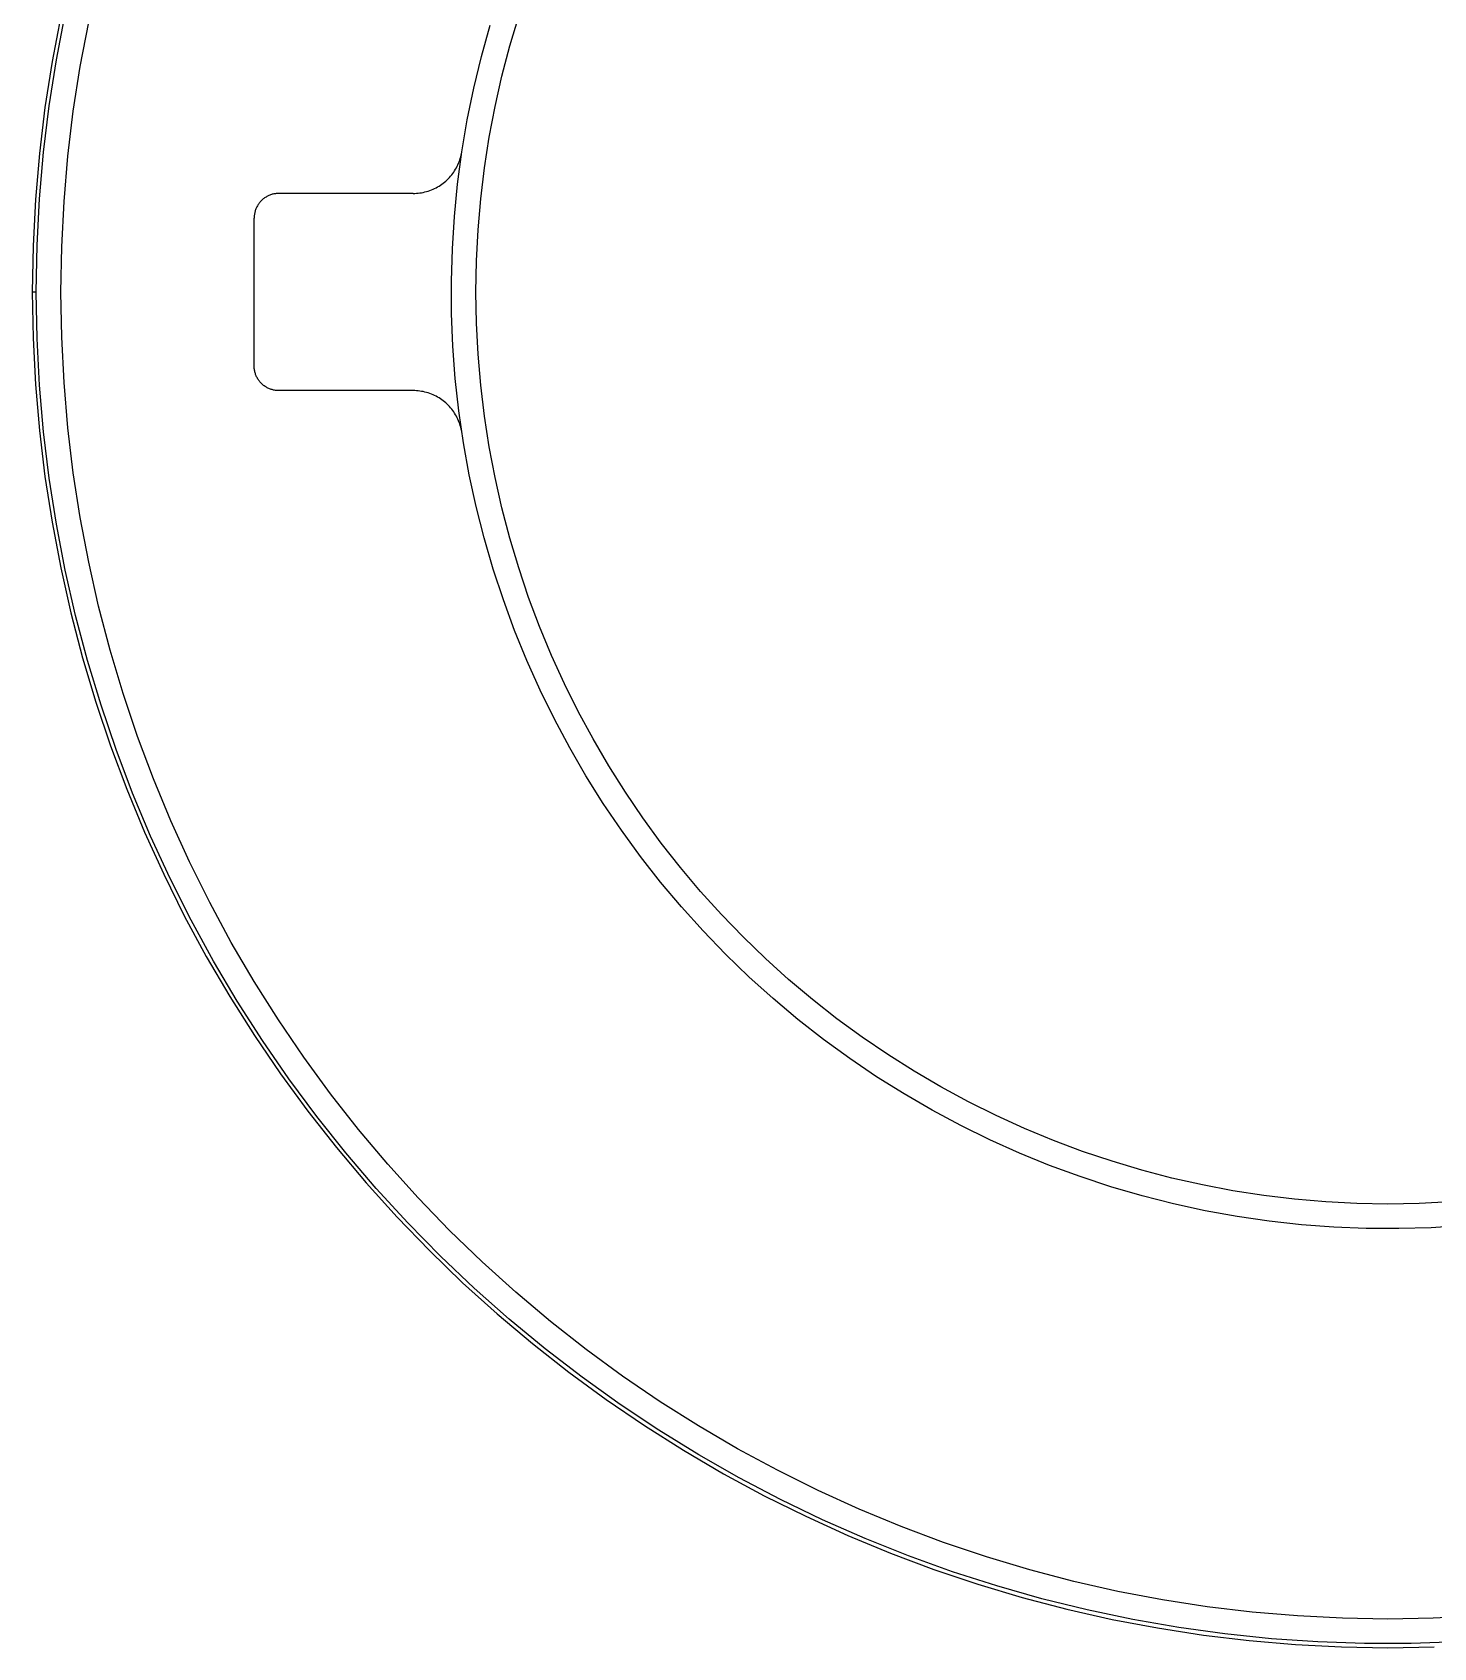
# Model space of a CAD drawing. Header units: metres. Extents: x 198 to 412, y -54 to 17.
# Drawn here: x 256.36663 to 256.39506, y -45.5309 to -45.49813 of the extents above; entities that cross this region are included whole.
import ezdxf

# ---------------------------------------------------------------- set-up
doc = ezdxf.new("R2010")
doc.units = ezdxf.units.M
doc.header["$LTSCALE"] = 10
doc.layers.add('01', color=1, linetype='Continuous')

# ---------------------------------------------------------------- blocks, each defined once
blk = doc.blocks.new('juego de ducha california')
for p, q in [((493.171498, 11757.557399, 0), (493.171317, 11757.558005, 0)), ((493.172074, 11757.557184, 0), (493.171897, 11757.557818, 0)), ((493.180212, 11757.556982, 0), (493.18004, 11757.557885, 0)), ((493.180696, 11757.557118, 0), (493.180517, 11757.558047, 0)), ((493.180608, 11757.558003, 0), (493.180784, 11757.557081, 0)), ((493.171658, 11757.556788, 0), (493.171498, 11757.557399, 0)), ((493.172228, 11757.556544, 0), (493.172074, 11757.557184, 0)), ((493.180842, 11757.556183, 0), (493.180696, 11757.557118, 0)), ((493.171797, 11757.556172, 0), (493.171658, 11757.556788, 0)), ((493.180353, 11757.556074, 0), (493.180212, 11757.556982, 0)), ((493.180784, 11757.557081, 0), (493.180928, 11757.556153, 0)), ((493.17236, 11757.555899, 0), (493.172228, 11757.556544, 0)), ((493.171915, 11757.555551, 0), (493.171797, 11757.556172, 0)), ((493.180956, 11757.555243, 0), (493.180842, 11757.556183, 0)), ((493.180928, 11757.556153, 0), (493.181039, 11757.55522, 0)), ((493.17247, 11757.55525, 0), (493.17236, 11757.555899, 0)), ((493.180462, 11757.555161, 0), (493.180353, 11757.556074, 0)), ((493.172011, 11757.554927, 0), (493.171915, 11757.555551, 0)), ((493.172557, 11757.554598, 0), (493.17247, 11757.55525, 0)), ((493.172483, 11757.555184, 0), (493.172476, 11757.555218, 0)), ((493.172491, 11757.555151, 0), (493.172483, 11757.555184, 0)), ((493.172501, 11757.555117, 0), (493.172491, 11757.555151, 0)), ((493.180541, 11757.554245, 0), (493.180462, 11757.555161, 0)), ((493.181038, 11757.5543, 0), (493.180956, 11757.555243, 0)), ((493.181039, 11757.55522, 0), (493.18112, 11757.554285, 0)), ((493.172087, 11757.5543, 0), (493.172011, 11757.554927, 0)), ((493.172511, 11757.555085, 0), (493.172501, 11757.555117, 0)), ((493.172523, 11757.555052, 0), (493.172511, 11757.555085, 0)), ((493.172536, 11757.55502, 0), (493.172523, 11757.555052, 0)), ((493.17255, 11757.554989, 0), (493.172536, 11757.55502, 0)), ((493.172565, 11757.554958, 0), (493.17255, 11757.554989, 0)), ((493.172581, 11757.554927, 0), (493.172565, 11757.554958, 0)), ((493.172598, 11757.554897, 0), (493.172581, 11757.554927, 0)), ((493.172616, 11757.554868, 0), (493.172598, 11757.554897, 0)), ((493.172635, 11757.554839, 0), (493.172616, 11757.554868, 0)), ((493.172655, 11757.554811, 0), (493.172635, 11757.554839, 0)), ((493.172676, 11757.554784, 0), (493.172655, 11757.554811, 0)), ((493.172622, 11757.553943, 0), (493.172557, 11757.554598, 0)), ((493.172698, 11757.554757, 0), (493.172676, 11757.554784, 0)), ((493.172721, 11757.554731, 0), (493.172698, 11757.554757, 0)), ((493.172745, 11757.554706, 0), (493.172721, 11757.554731, 0)), ((493.172769, 11757.554682, 0), (493.172745, 11757.554706, 0)), ((493.172795, 11757.554659, 0), (493.172769, 11757.554682, 0)), ((493.172821, 11757.554637, 0), (493.172795, 11757.554659, 0)), ((493.172848, 11757.554615, 0), (493.172821, 11757.554637, 0)), ((493.172876, 11757.554595, 0), (493.172848, 11757.554615, 0)), ((493.172904, 11757.554575, 0), (493.172876, 11757.554595, 0)), ((493.172933, 11757.554557, 0), (493.172904, 11757.554575, 0)), ((493.172963, 11757.554539, 0), (493.172933, 11757.554557, 0)), ((493.172993, 11757.554522, 0), (493.172963, 11757.554539, 0)), ((493.173024, 11757.554507, 0), (493.172993, 11757.554522, 0)), ((493.173055, 11757.554493, 0), (493.173024, 11757.554507, 0)), ((493.173087, 11757.554479, 0), (493.173055, 11757.554493, 0)), ((493.173119, 11757.554467, 0), (493.173087, 11757.554479, 0)), ((493.172141, 11757.553671, 0), (493.172087, 11757.5543, 0)), ((493.173152, 11757.554456, 0), (493.173119, 11757.554467, 0)), ((493.173185, 11757.554446, 0), (493.173152, 11757.554456, 0)), ((493.173218, 11757.554437, 0), (493.173185, 11757.554446, 0)), ((493.173252, 11757.554429, 0), (493.173218, 11757.554437, 0)), ((493.173286, 11757.554423, 0), (493.173252, 11757.554429, 0)), ((493.17332, 11757.554418, 0), (493.173286, 11757.554423, 0)), ((493.173354, 11757.554413, 0), (493.17332, 11757.554418, 0)), ((493.173388, 11757.554411, 0), (493.173354, 11757.554413, 0)), ((493.173423, 11757.554409, 0), (493.173388, 11757.554411, 0)), ((493.173457, 11757.554408, 0), (493.173423, 11757.554409, 0)), ((493.173457, 11757.554408, 0), (493.176184, 11757.554408, 0)), ((493.176184, 11757.554408, 0), (493.176201, 11757.554408, 0)), ((493.176201, 11757.554408, 0), (493.176218, 11757.554407, 0)), ((493.176218, 11757.554407, 0), (493.176235, 11757.554406, 0)), ((493.176235, 11757.554406, 0), (493.176252, 11757.554403, 0)), ((493.176252, 11757.554403, 0), (493.176269, 11757.554401, 0)), ((493.176269, 11757.554401, 0), (493.176285, 11757.554398, 0)), ((493.176285, 11757.554398, 0), (493.176302, 11757.554394, 0)), ((493.176302, 11757.554394, 0), (493.176319, 11757.55439, 0)), ((493.176319, 11757.55439, 0), (493.176335, 11757.554385, 0)), ((493.176335, 11757.554385, 0), (493.176351, 11757.554379, 0)), ((493.176351, 11757.554379, 0), (493.176367, 11757.554373, 0)), ((493.176367, 11757.554373, 0), (493.176383, 11757.554367, 0)), ((493.176383, 11757.554367, 0), (493.176398, 11757.55436, 0)), ((493.176398, 11757.55436, 0), (493.176414, 11757.554352, 0)), ((493.176414, 11757.554352, 0), (493.176429, 11757.554344, 0)), ((493.176429, 11757.554344, 0), (493.176443, 11757.554335, 0)), ((493.176443, 11757.554335, 0), (493.176458, 11757.554326, 0)), ((493.176458, 11757.554326, 0), (493.176472, 11757.554317, 0)), ((493.176472, 11757.554317, 0), (493.176486, 11757.554307, 0)), ((493.176486, 11757.554307, 0), (493.176499, 11757.554296, 0)), ((493.176499, 11757.554296, 0), (493.176512, 11757.554285, 0)), ((493.176512, 11757.554285, 0), (493.176525, 11757.554274, 0)), ((493.176525, 11757.554274, 0), (493.176537, 11757.554262, 0)), ((493.176537, 11757.554262, 0), (493.176549, 11757.554249, 0)), ((493.176549, 11757.554249, 0), (493.17656, 11757.554237, 0)), ((493.17656, 11757.554237, 0), (493.176571, 11757.554224, 0)), ((493.176571, 11757.554224, 0), (493.176582, 11757.55421, 0)), ((493.176582, 11757.55421, 0), (493.176592, 11757.554196, 0)), ((493.176592, 11757.554196, 0), (493.176602, 11757.554182, 0)), ((493.176602, 11757.554182, 0), (493.176611, 11757.554168, 0)), ((493.176611, 11757.554168, 0), (493.176619, 11757.554153, 0)), ((493.176619, 11757.554153, 0), (493.176628, 11757.554138, 0)), ((493.180588, 11757.553327, 0), (493.180541, 11757.554245, 0)), ((493.181087, 11757.553355, 0), (493.181038, 11757.5543, 0)), ((493.18112, 11757.554285, 0), (493.181168, 11757.553347, 0)), ((493.172663, 11757.553286, 0), (493.172622, 11757.553943, 0)), ((493.176628, 11757.554138, 0), (493.176635, 11757.554123, 0)), ((493.176635, 11757.554123, 0), (493.176642, 11757.554107, 0)), ((493.176642, 11757.554107, 0), (493.176649, 11757.554092, 0)), ((493.176649, 11757.554092, 0), (493.176655, 11757.554076, 0)), ((493.176655, 11757.554076, 0), (493.17666, 11757.554059, 0)), ((493.17666, 11757.554059, 0), (493.176665, 11757.554043, 0)), ((493.176665, 11757.554043, 0), (493.176669, 11757.554027, 0)), ((493.176669, 11757.554027, 0), (493.176673, 11757.55401, 0)), ((493.176673, 11757.55401, 0), (493.176676, 11757.553993, 0)), ((493.176676, 11757.553993, 0), (493.176679, 11757.553976, 0)), ((493.176679, 11757.553976, 0), (493.176681, 11757.553959, 0)), ((493.176681, 11757.553959, 0), (493.176682, 11757.553942, 0)), ((493.176682, 11757.553942, 0), (493.176683, 11757.553925, 0)), ((493.176683, 11757.553925, 0), (493.176684, 11757.553908, 0)), ((493.176684, 11757.550908, 0), (493.176684, 11757.553908, 0)), ((493.172173, 11757.55304, 0), (493.172141, 11757.553671, 0)), ((493.172682, 11757.552628, 0), (493.172663, 11757.553286, 0)), ((493.180603, 11757.552408, 0), (493.180588, 11757.553327, 0)), ((493.181103, 11757.552408, 0), (493.181087, 11757.553355, 0)), ((493.181168, 11757.553347, 0), (493.181184, 11757.552408, 0)), ((493.172184, 11757.552408, 0), (493.172173, 11757.55304, 0)), ((493.172679, 11757.551969, 0), (493.172682, 11757.552628, 0)), ((493.172173, 11757.551777, 0), (493.172184, 11757.552408, 0)), ((493.180588, 11757.551489, 0), (493.180603, 11757.552408, 0)), ((493.181087, 11757.551462, 0), (493.181103, 11757.552408, 0)), ((493.181103, 11757.552408, 0), (493.181184, 11757.552408, 0)), ((493.181184, 11757.552408, 0), (493.181168, 11757.551469, 0)), ((493.172652, 11757.551311, 0), (493.172679, 11757.551969, 0)), ((493.172141, 11757.551146, 0), (493.172173, 11757.551777, 0)), ((493.172603, 11757.550655, 0), (493.172652, 11757.551311, 0)), ((493.180541, 11757.550571, 0), (493.180588, 11757.551489, 0)), ((493.181038, 11757.550516, 0), (493.181087, 11757.551462, 0)), ((493.181168, 11757.551469, 0), (493.18112, 11757.550531, 0)), ((493.172087, 11757.550516, 0), (493.172141, 11757.551146, 0)), ((493.176681, 11757.550856, 0), (493.176682, 11757.550873, 0)), ((493.176682, 11757.550873, 0), (493.176683, 11757.550891, 0)), ((493.176683, 11757.550891, 0), (493.176684, 11757.550908, 0)), ((493.17253, 11757.550001, 0), (493.172603, 11757.550655, 0)), ((493.176518, 11757.550537, 0), (493.176531, 11757.550548, 0)), ((493.176531, 11757.550548, 0), (493.176543, 11757.550561, 0)), ((493.176543, 11757.550561, 0), (493.176555, 11757.550574, 0)), ((493.176555, 11757.550574, 0), (493.176567, 11757.550587, 0)), ((493.176567, 11757.550587, 0), (493.176578, 11757.5506, 0)), ((493.176578, 11757.5506, 0), (493.176588, 11757.550614, 0)), ((493.176588, 11757.550614, 0), (493.176598, 11757.550629, 0)), ((493.176598, 11757.550629, 0), (493.176608, 11757.550643, 0)), ((493.176608, 11757.550643, 0), (493.176617, 11757.550658, 0)), ((493.176617, 11757.550658, 0), (493.176625, 11757.550673, 0)), ((493.176625, 11757.550673, 0), (493.176633, 11757.550689, 0)), ((493.176633, 11757.550689, 0), (493.17664, 11757.550705, 0)), ((493.17664, 11757.550705, 0), (493.176647, 11757.550721, 0)), ((493.176647, 11757.550721, 0), (493.176653, 11757.550737, 0)), ((493.176653, 11757.550737, 0), (493.176659, 11757.550754, 0)), ((493.176659, 11757.550754, 0), (493.176664, 11757.55077, 0)), ((493.176664, 11757.55077, 0), (493.176669, 11757.550787, 0)), ((493.176669, 11757.550787, 0), (493.176673, 11757.550804, 0)), ((493.176673, 11757.550804, 0), (493.176676, 11757.550821, 0)), ((493.176676, 11757.550821, 0), (493.176679, 11757.550839, 0)), ((493.176679, 11757.550839, 0), (493.176681, 11757.550856, 0)), ((493.180462, 11757.549655, 0), (493.180541, 11757.550571, 0)), ((493.172011, 11757.549889, 0), (493.172087, 11757.550516, 0)), ((493.172848, 11757.550201, 0), (493.172876, 11757.550222, 0)), ((493.172876, 11757.550222, 0), (493.172904, 11757.550241, 0)), ((493.172904, 11757.550241, 0), (493.172933, 11757.55026, 0)), ((493.172933, 11757.55026, 0), (493.172963, 11757.550277, 0)), ((493.172963, 11757.550277, 0), (493.172993, 11757.550294, 0)), ((493.172993, 11757.550294, 0), (493.173024, 11757.550309, 0)), ((493.173024, 11757.550309, 0), (493.173055, 11757.550324, 0)), ((493.173055, 11757.550324, 0), (493.173087, 11757.550337, 0)), ((493.173087, 11757.550337, 0), (493.173119, 11757.550349, 0)), ((493.173119, 11757.550349, 0), (493.173152, 11757.55036, 0)), ((493.173152, 11757.55036, 0), (493.173185, 11757.55037, 0)), ((493.173185, 11757.55037, 0), (493.173218, 11757.550379, 0)), ((493.173218, 11757.550379, 0), (493.173252, 11757.550387, 0)), ((493.173252, 11757.550387, 0), (493.173286, 11757.550393, 0)), ((493.173286, 11757.550393, 0), (493.17332, 11757.550399, 0)), ((493.17332, 11757.550399, 0), (493.173354, 11757.550403, 0)), ((493.173354, 11757.550403, 0), (493.173388, 11757.550406, 0)), ((493.173388, 11757.550406, 0), (493.173423, 11757.550408, 0)), ((493.173423, 11757.550408, 0), (493.173457, 11757.550408, 0)), ((493.173457, 11757.550408, 0), (493.176184, 11757.550408, 0)), ((493.176184, 11757.550408, 0), (493.176201, 11757.550408, 0)), ((493.176201, 11757.550408, 0), (493.176219, 11757.550409, 0)), ((493.176219, 11757.550409, 0), (493.176236, 11757.550411, 0)), ((493.176236, 11757.550411, 0), (493.176253, 11757.550413, 0)), ((493.176253, 11757.550413, 0), (493.17627, 11757.550416, 0)), ((493.17627, 11757.550416, 0), (493.176288, 11757.550419, 0)), ((493.176288, 11757.550419, 0), (493.176305, 11757.550423, 0)), ((493.176305, 11757.550423, 0), (493.176321, 11757.550428, 0)), ((493.176321, 11757.550428, 0), (493.176338, 11757.550433, 0)), ((493.176338, 11757.550433, 0), (493.176355, 11757.550438, 0)), ((493.176355, 11757.550438, 0), (493.176371, 11757.550445, 0)), ((493.176371, 11757.550445, 0), (493.176387, 11757.550451, 0)), ((493.176387, 11757.550451, 0), (493.176403, 11757.550459, 0)), ((493.176403, 11757.550459, 0), (493.176418, 11757.550467, 0)), ((493.176418, 11757.550467, 0), (493.176434, 11757.550475, 0)), ((493.176434, 11757.550475, 0), (493.176449, 11757.550484, 0)), ((493.176449, 11757.550484, 0), (493.176463, 11757.550494, 0)), ((493.176463, 11757.550494, 0), (493.176478, 11757.550504, 0)), ((493.176478, 11757.550504, 0), (493.176491, 11757.550514, 0)), ((493.176491, 11757.550514, 0), (493.176505, 11757.550525, 0)), ((493.176505, 11757.550525, 0), (493.176518, 11757.550537, 0)), ((493.180956, 11757.549573, 0), (493.181038, 11757.550516, 0)), ((493.18112, 11757.550531, 0), (493.181039, 11757.549596, 0)), ((493.171915, 11757.549265, 0), (493.172011, 11757.549889, 0)), ((493.172436, 11757.549349, 0), (493.17253, 11757.550001, 0)), ((493.172565, 11757.549859, 0), (493.172581, 11757.549889, 0)), ((493.172581, 11757.549889, 0), (493.172598, 11757.549919, 0)), ((493.172598, 11757.549919, 0), (493.172616, 11757.549949, 0)), ((493.172616, 11757.549949, 0), (493.172635, 11757.549977, 0)), ((493.172635, 11757.549977, 0), (493.172655, 11757.550005, 0)), ((493.172655, 11757.550005, 0), (493.172676, 11757.550033, 0)), ((493.172676, 11757.550033, 0), (493.172698, 11757.550059, 0)), ((493.172698, 11757.550059, 0), (493.172721, 11757.550085, 0)), ((493.172721, 11757.550085, 0), (493.172745, 11757.55011, 0)), ((493.172745, 11757.55011, 0), (493.172769, 11757.550134, 0)), ((493.172769, 11757.550134, 0), (493.172795, 11757.550157, 0)), ((493.172795, 11757.550157, 0), (493.172821, 11757.55018, 0)), ((493.172821, 11757.55018, 0), (493.172848, 11757.550201, 0)), ((493.172476, 11757.549599, 0), (493.172483, 11757.549632, 0)), ((493.172483, 11757.549632, 0), (493.172491, 11757.549666, 0)), ((493.172491, 11757.549666, 0), (493.172501, 11757.549699, 0)), ((493.172501, 11757.549699, 0), (493.172511, 11757.549732, 0)), ((493.172511, 11757.549732, 0), (493.172523, 11757.549764, 0)), ((493.172523, 11757.549764, 0), (493.172536, 11757.549796, 0)), ((493.172536, 11757.549796, 0), (493.17255, 11757.549828, 0)), ((493.17255, 11757.549828, 0), (493.172565, 11757.549859, 0)), ((493.180353, 11757.548743, 0), (493.180462, 11757.549655, 0)), ((493.180842, 11757.548634, 0), (493.180956, 11757.549573, 0)), ((493.181039, 11757.549596, 0), (493.180928, 11757.548664, 0)), ((493.171797, 11757.548644, 0), (493.171915, 11757.549265, 0)), ((493.172319, 11757.548701, 0), (493.172436, 11757.549349, 0)), ((493.171658, 11757.548028, 0), (493.171797, 11757.548644, 0)), ((493.172179, 11757.548058, 0), (493.172319, 11757.548701, 0)), ((493.180212, 11757.547834, 0), (493.180353, 11757.548743, 0)), ((493.180696, 11757.547699, 0), (493.180842, 11757.548634, 0)), ((493.180928, 11757.548664, 0), (493.180784, 11757.547736, 0)), ((493.171498, 11757.547417, 0), (493.171658, 11757.548028, 0)), ((493.172017, 11757.54742, 0), (493.172179, 11757.548058, 0)), ((493.18004, 11757.546931, 0), (493.180212, 11757.547834, 0)), ((493.180517, 11757.546769, 0), (493.180696, 11757.547699, 0)), ((493.180784, 11757.547736, 0), (493.180608, 11757.546813, 0)), ((493.171317, 11757.546812, 0), (493.171498, 11757.547417, 0)), ((493.171833, 11757.546788, 0), (493.172017, 11757.54742, 0)), ((493.171115, 11757.546213, 0), (493.171317, 11757.546812, 0)), ((493.171628, 11757.546162, 0), (493.171833, 11757.546788, 0)), ((493.179838, 11757.546035, 0), (493.18004, 11757.546931, 0)), ((493.180307, 11757.545846, 0), (493.180517, 11757.546769, 0)), ((493.180608, 11757.546813, 0), (493.180402, 11757.545897, 0)), ((493.170894, 11757.545621, 0), (493.171115, 11757.546213, 0)), ((493.171401, 11757.545545, 0), (493.171628, 11757.546162, 0)), ((493.179605, 11757.545145, 0), (493.179838, 11757.546035, 0)), ((493.180064, 11757.544931, 0), (493.180307, 11757.545846, 0)), ((493.180402, 11757.545897, 0), (493.180164, 11757.544989, 0)), ((493.170652, 11757.545038, 0), (493.170894, 11757.545621, 0)), ((493.171152, 11757.544935, 0), (493.171401, 11757.545545, 0)), ((493.170391, 11757.544463, 0), (493.170652, 11757.545038, 0)), ((493.179342, 11757.544265, 0), (493.179605, 11757.545145, 0)), ((493.180164, 11757.544989, 0), (493.179895, 11757.544089, 0)), ((493.170883, 11757.544334, 0), (493.171152, 11757.544935, 0)), ((493.17979, 11757.544025, 0), (493.180064, 11757.544931, 0)), ((493.17011, 11757.543897, 0), (493.170391, 11757.544463, 0)), ((493.170593, 11757.543743, 0), (493.170883, 11757.544334, 0)), ((493.179049, 11757.543393, 0), (493.179342, 11757.544265, 0)), ((493.179485, 11757.543129, 0), (493.17979, 11757.544025, 0)), ((493.179895, 11757.544089, 0), (493.179596, 11757.543199, 0)), ((493.169809, 11757.543341, 0), (493.17011, 11757.543897, 0)), ((493.170282, 11757.543163, 0), (493.170593, 11757.543743, 0)), ((493.16949, 11757.542796, 0), (493.169809, 11757.543341, 0)), ((493.178726, 11757.542533, 0), (493.179049, 11757.543393, 0)), ((493.169952, 11757.542593, 0), (493.170282, 11757.543163, 0)), ((493.17915, 11757.542244, 0), (493.179485, 11757.543129, 0)), ((493.179596, 11757.543199, 0), (493.179266, 11757.54232, 0)), ((493.169153, 11757.542262, 0), (493.16949, 11757.542796, 0)), ((493.169602, 11757.542035, 0), (493.169952, 11757.542593, 0)), ((493.178375, 11757.541683, 0), (493.178726, 11757.542533, 0)), ((493.168798, 11757.54174, 0), (493.169153, 11757.542262, 0)), ((493.169234, 11757.54149, 0), (493.169602, 11757.542035, 0)), ((493.178784, 11757.541371, 0), (493.17915, 11757.542244, 0)), ((493.179266, 11757.54232, 0), (493.178907, 11757.541452, 0)), ((493.168425, 11757.54123, 0), (493.168798, 11757.54174, 0)), ((493.168846, 11757.540958, 0), (493.169234, 11757.54149, 0)), ((493.177994, 11757.540847, 0), (493.178375, 11757.541683, 0)), ((493.178388, 11757.540511, 0), (493.178784, 11757.541371, 0)), ((493.178907, 11757.541452, 0), (493.178518, 11757.540597, 0)), ((493.168034, 11757.540733, 0), (493.168425, 11757.54123, 0)), ((493.167627, 11757.54025, 0), (493.168034, 11757.540733, 0)), ((493.16844, 11757.54044, 0), (493.168846, 11757.540958, 0)), ((493.177585, 11757.540023, 0), (493.177994, 11757.540847, 0)), ((493.168017, 11757.539936, 0), (493.16844, 11757.54044, 0)), ((493.177963, 11757.539666, 0), (493.178388, 11757.540511, 0)), ((493.178518, 11757.540597, 0), (493.1781, 11757.539756, 0)), ((493.167204, 11757.539781, 0), (493.167627, 11757.54025, 0)), ((493.166765, 11757.539327, 0), (493.167204, 11757.539781, 0)), ((493.167576, 11757.539447, 0), (493.168017, 11757.539936, 0)), ((493.177148, 11757.539215, 0), (493.177585, 11757.540023, 0)), ((493.1781, 11757.539756, 0), (493.177654, 11757.53893, 0)), ((493.167119, 11757.538973, 0), (493.167576, 11757.539447, 0)), ((493.177508, 11757.538835, 0), (493.177963, 11757.539666, 0)), ((493.166311, 11757.538888, 0), (493.166765, 11757.539327, 0)), ((493.176684, 11757.538421, 0), (493.177148, 11757.539215, 0)), ((493.165842, 11757.538464, 0), (493.166311, 11757.538888, 0)), ((493.166645, 11757.538516, 0), (493.167119, 11757.538973, 0)), ((493.177026, 11757.538021, 0), (493.177508, 11757.538835, 0)), ((493.177654, 11757.53893, 0), (493.17718, 11757.53812, 0)), ((493.165359, 11757.538057, 0), (493.165842, 11757.538464, 0)), ((493.166156, 11757.538075, 0), (493.166645, 11757.538516, 0)), ((493.176193, 11757.537644, 0), (493.176684, 11757.538421, 0)), ((493.17718, 11757.53812, 0), (493.176679, 11757.537326, 0)), ((493.164862, 11757.537667, 0), (493.165359, 11757.538057, 0)), ((493.165652, 11757.537652, 0), (493.166156, 11757.538075, 0)), ((493.176515, 11757.537224, 0), (493.177026, 11757.538021, 0)), ((493.164352, 11757.537294, 0), (493.164862, 11757.537667, 0)), ((493.165134, 11757.537246, 0), (493.165652, 11757.537652, 0)), ((493.175676, 11757.536884, 0), (493.176193, 11757.537644, 0)), ((493.16383, 11757.536939, 0), (493.164352, 11757.537294, 0)), ((493.164602, 11757.536858, 0), (493.165134, 11757.537246, 0)), ((493.175977, 11757.536445, 0), (493.176515, 11757.537224, 0)), ((493.176679, 11757.537326, 0), (493.17615, 11757.536549, 0)), ((493.163296, 11757.536601, 0), (493.16383, 11757.536939, 0)), ((493.164056, 11757.536489, 0), (493.164602, 11757.536858, 0)), ((493.175133, 11757.536142, 0), (493.175676, 11757.536884, 0)), ((493.162751, 11757.536282, 0), (493.163296, 11757.536601, 0)), ((493.163499, 11757.53614, 0), (493.164056, 11757.536489, 0)), ((493.17615, 11757.536549, 0), (493.175596, 11757.535792, 0)), ((493.162195, 11757.535982, 0), (493.162751, 11757.536282, 0)), ((493.162929, 11757.535809, 0), (493.163499, 11757.53614, 0)), ((493.174566, 11757.535419, 0), (493.175133, 11757.536142, 0)), ((493.175413, 11757.535685, 0), (493.175977, 11757.536445, 0)), ((493.161629, 11757.535701, 0), (493.162195, 11757.535982, 0)), ((493.162349, 11757.535499, 0), (493.162929, 11757.535809, 0)), ((493.161054, 11757.53544, 0), (493.161629, 11757.535701, 0)), ((493.161758, 11757.535209, 0), (493.162349, 11757.535499, 0)), ((493.174823, 11757.534945, 0), (493.175413, 11757.535685, 0)), ((493.175596, 11757.535792, 0), (493.175016, 11757.535053, 0)), ((493.159879, 11757.534976, 0), (493.16047, 11757.535198, 0)), ((493.16047, 11757.535198, 0), (493.161054, 11757.53544, 0)), ((493.161157, 11757.53494, 0), (493.161758, 11757.535209, 0)), ((493.173973, 11757.534716, 0), (493.174566, 11757.535419, 0)), ((493.15928, 11757.534775, 0), (493.159879, 11757.534976, 0)), ((493.160547, 11757.534691, 0), (493.161157, 11757.53494, 0)), ((493.174208, 11757.534226, 0), (493.174823, 11757.534945, 0)), ((493.175016, 11757.535053, 0), (493.174411, 11757.534335, 0)), ((493.158064, 11757.534434, 0), (493.158675, 11757.534594, 0)), ((493.158675, 11757.534594, 0), (493.15928, 11757.534775, 0)), ((493.159929, 11757.534464, 0), (493.160547, 11757.534691, 0)), ((493.173358, 11757.534034, 0), (493.173973, 11757.534716, 0)), ((493.156203, 11757.53408, 0), (493.156827, 11757.534177, 0)), ((493.156827, 11757.534177, 0), (493.157448, 11757.534295, 0)), ((493.157448, 11757.534295, 0), (493.158064, 11757.534434, 0)), ((493.158672, 11757.534075, 0), (493.159304, 11757.534258, 0)), ((493.159304, 11757.534258, 0), (493.159929, 11757.534464, 0)), ((493.173568, 11757.533528, 0), (493.174208, 11757.534226, 0)), ((493.174411, 11757.534335, 0), (493.173782, 11757.533638, 0)), ((493.152421, 11757.533951, 0), (493.153052, 11757.533919, 0)), ((493.153052, 11757.533919, 0), (493.153684, 11757.533908, 0)), ((493.153684, 11757.533908, 0), (493.154315, 11757.533919, 0)), ((493.154315, 11757.533919, 0), (493.154946, 11757.533951, 0)), ((493.154946, 11757.533951, 0), (493.155576, 11757.534005, 0)), ((493.155576, 11757.534005, 0), (493.156203, 11757.53408, 0)), ((493.15739, 11757.533773, 0), (493.158034, 11757.533913, 0)), ((493.158034, 11757.533913, 0), (493.158672, 11757.534075, 0)), ((493.172719, 11757.533373, 0), (493.173358, 11757.534034, 0)), ((493.155437, 11757.533489, 0), (493.156091, 11757.533561, 0)), ((493.156091, 11757.533561, 0), (493.156743, 11757.533656, 0)), ((493.156743, 11757.533656, 0), (493.15739, 11757.533773, 0)), ((493.172904, 11757.532853, 0), (493.173568, 11757.533528, 0)), ((493.173782, 11757.533638, 0), (493.173129, 11757.532963, 0)), ((493.152149, 11757.53347, 0), (493.152806, 11757.533428, 0)), ((493.152806, 11757.533428, 0), (493.153464, 11757.533409, 0)), ((493.153464, 11757.533409, 0), (493.154122, 11757.533413, 0)), ((493.154122, 11757.533413, 0), (493.15478, 11757.53344, 0)), ((493.15478, 11757.53344, 0), (493.155437, 11757.533489, 0)), ((493.172058, 11757.532734, 0), (493.172719, 11757.533373, 0)), ((493.172218, 11757.532201, 0), (493.172904, 11757.532853, 0)), ((493.173129, 11757.532963, 0), (493.172454, 11757.53231, 0)), ((493.171375, 11757.532118, 0), (493.172058, 11757.532734, 0)), ((493.171509, 11757.531573, 0), (493.172218, 11757.532201, 0)), ((493.172454, 11757.53231, 0), (493.171757, 11757.531681, 0)), ((493.170672, 11757.531526, 0), (493.171375, 11757.532118, 0)), ((493.17078, 11757.530971, 0), (493.171509, 11757.531573, 0)), ((493.171757, 11757.531681, 0), (493.171039, 11757.531076, 0)), ((493.169949, 11757.530958, 0), (493.170672, 11757.531526, 0)), ((493.169208, 11757.530416, 0), (493.169949, 11757.530958, 0)), ((493.170029, 11757.530393, 0), (493.17078, 11757.530971, 0)), ((493.171039, 11757.531076, 0), (493.1703, 11757.530496, 0)), ((493.168448, 11757.529898, 0), (493.169208, 11757.530416, 0)), ((493.16926, 11757.529842, 0), (493.170029, 11757.530393, 0)), ((493.1703, 11757.530496, 0), (493.169542, 11757.529941, 0)), ((493.167671, 11757.529407, 0), (493.168448, 11757.529898, 0)), ((493.169542, 11757.529941, 0), (493.168766, 11757.529413, 0)), ((493.168472, 11757.529318, 0), (493.16926, 11757.529842, 0)), ((493.166877, 11757.528943, 0), (493.167671, 11757.529407, 0)), ((493.167666, 11757.528821, 0), (493.168472, 11757.529318, 0)), ((493.168766, 11757.529413, 0), (493.167972, 11757.528912, 0)), ((493.166068, 11757.528507, 0), (493.166877, 11757.528943, 0)), ((493.166843, 11757.528353, 0), (493.167666, 11757.528821, 0)), ((493.167972, 11757.528912, 0), (493.167162, 11757.528437, 0)), ((493.165245, 11757.528098, 0), (493.166068, 11757.528507, 0)), ((493.166005, 11757.527913, 0), (493.166843, 11757.528353, 0)), ((493.167162, 11757.528437, 0), (493.166335, 11757.527991, 0)), ((493.164408, 11757.527717, 0), (493.165245, 11757.528098, 0)), ((493.166335, 11757.527991, 0), (493.165494, 11757.527574, 0)), ((493.163559, 11757.527365, 0), (493.164408, 11757.527717, 0)), ((493.165152, 11757.527502, 0), (493.166005, 11757.527913, 0)), ((493.162698, 11757.527043, 0), (493.163559, 11757.527365, 0)), ((493.164286, 11757.527121, 0), (493.165152, 11757.527502, 0)), ((493.165494, 11757.527574, 0), (493.16464, 11757.527185, 0)), ((493.161827, 11757.52675, 0), (493.162698, 11757.527043, 0)), ((493.163407, 11757.52677, 0), (493.164286, 11757.527121, 0)), ((493.16464, 11757.527185, 0), (493.163772, 11757.526825, 0)), ((493.160946, 11757.526487, 0), (493.161827, 11757.52675, 0)), ((493.162516, 11757.52645, 0), (493.163407, 11757.52677, 0)), ((493.163772, 11757.526825, 0), (493.162893, 11757.526496, 0)), ((493.160057, 11757.526254, 0), (493.160946, 11757.526487, 0)), ((493.161615, 11757.526161, 0), (493.162516, 11757.52645, 0)), ((493.162893, 11757.526496, 0), (493.162003, 11757.526197, 0)), ((493.158258, 11757.52588, 0), (493.159161, 11757.526051, 0)), ((493.159161, 11757.526051, 0), (493.160057, 11757.526254, 0)), ((493.160704, 11757.525902, 0), (493.161615, 11757.526161, 0)), ((493.162003, 11757.526197, 0), (493.161103, 11757.525928, 0)), ((493.156437, 11757.52563, 0), (493.157349, 11757.525739, 0)), ((493.157349, 11757.525739, 0), (493.158258, 11757.52588, 0)), ((493.158859, 11757.525481, 0), (493.159785, 11757.525676, 0)), ((493.160195, 11757.52569, 0), (493.159279, 11757.525483, 0)), ((493.159785, 11757.525676, 0), (493.160704, 11757.525902, 0)), ((493.161103, 11757.525928, 0), (493.160195, 11757.52569, 0)), ((493.151847, 11757.525551, 0), (493.152765, 11757.525504, 0)), ((493.152765, 11757.525504, 0), (493.153684, 11757.525488, 0)), ((493.153684, 11757.525488, 0), (493.154603, 11757.525504, 0)), ((493.154603, 11757.525504, 0), (493.155521, 11757.525551, 0)), ((493.155521, 11757.525551, 0), (493.156437, 11757.52563, 0)), ((493.156989, 11757.525188, 0), (493.157926, 11757.525319, 0)), ((493.157926, 11757.525319, 0), (493.158859, 11757.525481, 0)), ((493.159279, 11757.525483, 0), (493.158356, 11757.525308, 0)), ((493.152264, 11757.525025, 0), (493.15321, 11757.524993, 0)), ((493.15321, 11757.524993, 0), (493.154157, 11757.524993, 0)), ((493.154157, 11757.524993, 0), (493.155103, 11757.525025, 0)), ((493.155103, 11757.525025, 0), (493.156047, 11757.525091, 0)), ((493.156496, 11757.525052, 0), (493.15556, 11757.524972, 0)), ((493.156047, 11757.525091, 0), (493.156989, 11757.525188, 0)), ((493.157428, 11757.525164, 0), (493.156496, 11757.525052, 0)), ((493.158356, 11757.525308, 0), (493.157428, 11757.525164, 0)), ((493.153684, 11757.524908, 0), (493.152745, 11757.524924, 0)), ((493.154623, 11757.524924, 0), (493.153684, 11757.524908, 0)), ((493.15556, 11757.524972, 0), (493.154623, 11757.524924, 0))]:
    blk.add_line(p, q)

msp = doc.modelspace()

# ---------------------------------------------------------------- block references
at = {"layer": '01', "xscale": -1}
msp.add_blockref('juego de ducha california', (749.547815, -11803.055808, -0.000001), dxfattribs=at)

doc.saveas('drawing.dxf')
